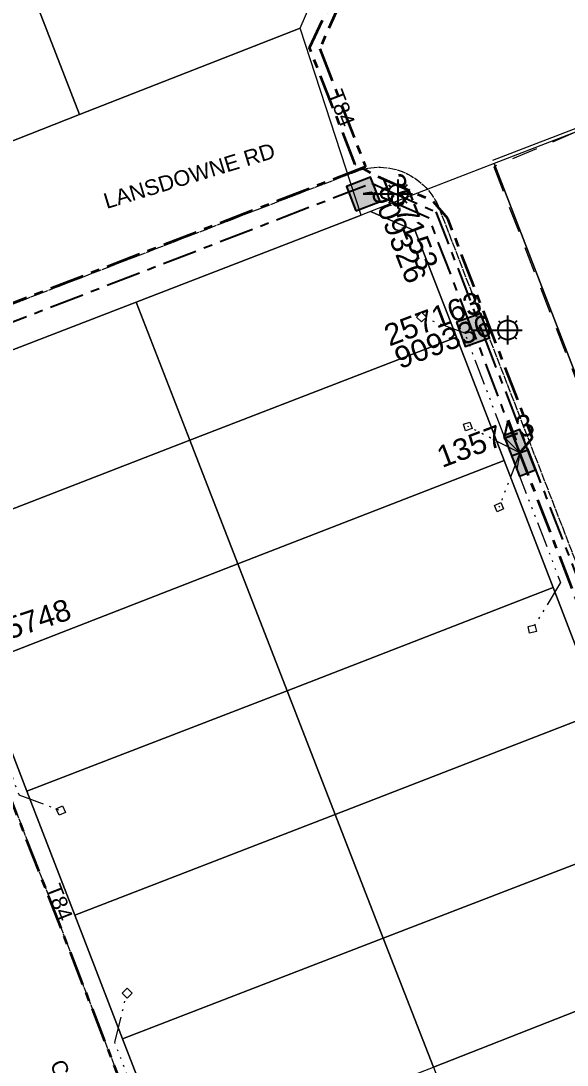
# Model space of a CAD drawing. Header units: metres. Extents: x 0 to 311505, y 0 to 6270811.
# Drawn here: x 310588.7 to 310651.8, y 6270375.8 to 6270496.5 of the extents above; entities that cross this region are included whole.
import ezdxf
from ezdxf import colors
from ezdxf.entities.mleader import LeaderData, LeaderLine
from ezdxf.enums import TextEntityAlignment as Align
from ezdxf.math import Vec2, Vec3

# ---------------------------------------------------------------- set-up
doc = ezdxf.new("R2010")
doc.units = ezdxf.units.M
for name, pattern in [('Cable Exist OH', [1, 1, 0]), ('Cable Exist UG', [7, 4, -1, 1, -1]), ('Dash', [5, 3, -2]), ('PHANTOMX2', [6.6, 3, -0.75, 0.2, -0.75, 0.2, -0.75, 0.2, -0.75])]:
    doc.linetypes.add(name, pattern=pattern)
doc.layers.get('0').update_dxf_attribs({"color": 6})
for name, color, linetype, lineweight in [('_User_HV_Exist', 1, 'Continuous', 35), ('_User_LV_Exist', 5, 'Continuous', 35), ('Cadastre Developer_SP_EXT', 98, 'Continuous', 15), ('Cadastre Land Parcels_SP_EXT', 118, 'Continuous', 15), ('Cadastre Roads_SP_EXT', 218, 'Continuous', 15), ('Cadastre Water_SP_EXT', 158, 'Continuous', 15), ('Mains_HV_EXT', 13, 'Continuous', 25), ('Mains_LV_EXT', 163, 'Continuous', 25), ('Mains_LV_SL_EXT', 135, 'Continuous', 25), ('Services_SP_EXT', 42, 'PHANTOMX2', 20)]:
    doc.layers.add(name, color=color, linetype=linetype, lineweight=lineweight)
doc.layers.add('Cadastre Roads_SP_NEW', color=214, linetype='Continuous', lineweight=15, transparency=0.65)
for name, color, linetype in [('Equip_SP_SL_EXT', 7, 'Continuous'), ('Notes', 7, 'Continuous'), ('SupportsUG_SP_LV_EXT', 7, 'Continuous'), ('SupportsUG_SP_LV_SL_EXT', 7, 'Continuous')]:
    doc.layers.add(name, color=color, linetype=linetype)
doc.styles.add('COLUMN_LABEL', font='arial.ttf', dxfattribs={"height": 2})
doc.styles.add('iecARIAL', font='arial.ttf', dxfattribs={"height": 2})
doc.styles.add('POLE_LABEL', font='arial.ttf', dxfattribs={"height": 2})
doc.styles.add('SL_LABEL', font='arial.ttf', dxfattribs={"height": 2})
doc.styles.get("Standard").update_dxf_attribs({"font": 'arial.ttf'})

# ---------------------------------------------------------------- blocks, each defined once
blk = doc.blocks.new('COLUMN_EXT')
blk.add_hatch(color=256).paths.add_polyline_path([(1.5, -1.5), (1.5, 1.5), (-1.5, 1.5), (-1.5, -1.5)])
blk.add_lwpolyline([(1.5, 1.5), (-1.5, 1.5), (-1.5, -1.5), (1.5, -1.5)], close=True)
at = {"flags": 9}
for tag, p in [('STREETNAME', (-1.81, 1.6)), ('LOCATION', (-1.81, 1.4)), ('SUBURB', (-1.81, 1.8)), ('LEGEND', (-1.81, 1.2)), ('NOTES', (-1.81, 2)), ('COLUMN_TYPE', (-1.81, 0.4)), ('OWNED_BY', (-1.81, 0.6)), ('USAGE', (-1.81, 1)), ('STATE', (-1.81, 0.8))]:
    blk.add_attdef(tag, text='', height=0.2, rotation=180, dxfattribs=at).set_placement(p, align=Align.MIDDLE_LEFT)
at = {"flags": 1}
blk.add_attdef('Z', (-1.81, 2.35), '', height=0.2, rotation=180, dxfattribs=at)
at = {"flags": 9}
for tag, style, p in [('STRUCTURE_PLANT_NUMBER', 'POLE_LABEL', (-1.81, -0.03)), ('STREET_CODE', 'COLUMN_LABEL', (-1.81, 0.2))]:
    blk.add_attdef(tag, text='', height=0.2, rotation=180, dxfattribs=dict(at, style=style)).set_placement(p, align=Align.MIDDLE_LEFT)
at = {"style": 'COLUMN_LABEL', "width": 0.9, "flags": 8}
blk.add_attdef('ASSET_NUM', text='', height=2, rotation=270, dxfattribs=at).set_placement((2, -4), align=Align.MIDDLE_LEFT)
blk = doc.blocks.new('PILLAR_EXT')
blk.add_hatch(color=256).paths.add_polyline_path([(-2.5, 1), (-2.5, -1), (2.5, -1), (2.5, 1)])
for p, q in [((-2.5, 0), (2.5, 0)), ((0, 1), (0, -1))]:
    blk.add_line(p, q)
at = {"ltscale": 10}
blk.add_line((2.5, 0), (-2.5, 0), dxfattribs=at)
blk.add_lwpolyline([(-2.5, -1), (-1.25, -1), (1.25, -1), (2.5, -1), (2.5, 1), (-2.5, 1)], close=True)
at = {"width": 0.9, "flags": 8}
blk.add_attdef('ASSET_NUM', text='', height=2, rotation=90, dxfattribs=at).set_placement((-2, 4), align=Align.MIDDLE_LEFT)
for tag, p, flags in [('OWNED_BY', (0, -0.2), 9), ('STATE', (0, -0.4), 9), ('SUPPORT_TYPE', (0, -0.6), 9), ('USAGE', (0, -0.8), 9), ('LEGEND', (0, -1), 9), ('LOCATION', (0, -1.2), 9), ('NOTES', (0, -1.4), 9), ('STREETNAME', (0, -1.8), 9), ('SUBURB', (0, -2), 1), ('PARENT', (0, -1.6), 9)]:
    blk.add_attdef(tag, p, '', height=0.2, dxfattribs=dict(flags=flags))
blk = doc.blocks.new('SL_LANTERN_EXT')
at = {"flags": 9}
for tag, p in [('LRATECODE', (-7.4, 0)), ('LOUTREACHVOCAB', (-7.2, 0)), ('LOUTREACH', (-7, 0)), ('LANTNUMBER', (-6.6, 0)), ('LNEW', (-6.4, 0)), ('LMASTVOCAB', (-6.2, 0)), ('LMAST', (-6, 0)), ('LLAMPVOCAB', (-5.8, 0)), ('LLAMP', (-5.6, 0)), ('LEXIST', (-5.4, 0)), ('LCHARGE3PERCENT', (-5.2, 0)), ('LCHARGE3', (-5, 0)), ('LCHARGE2PERCENT', (-4.8, 0)), ('LCHARGE2', (-4.6, 0)), ('LCHARGE1PERCENT', (-4.4, 0)), ('LCHARGE1', (-4.2, 0)), ('LCATEGORY', (-4, 0)), ('LBRACKETVOCAB', (-3.8, 0)), ('LBRACKET', (-3.6, 0)), ('LKINGHEIGHT', (-3.4, 0)), ('CREPLACE', (-3.2, 0)), ('CREMOVE', (-3, 0)), ('CNUMBER', (-2.8, 0)), ('CNEW', (-2.6, 0)), ('CEXIST', (-2.4, 0)), ('USAGE', (-2.2, 0)), ('STATE', (-2, 0)), ('OWNED_BY', (-1.8, 0)), ('ORIENTATION', (-1.6, 0)), ('OPERATING_VOLTAGE', (-1.4, 0)), ('NO_PHASES', (-1.2, 0)), ('LANTERN_TYPE', (-1, 0)), ('LANTERN_PURPOSE', (-0.8, 0)), ('CONTROL_TYPE', (-0.6, 0)), ('CONSTRUCTED_VOLTAGE', (-0.4, 0))]:
    blk.add_attdef(tag, text='', height=0.001, rotation=270, dxfattribs=at).set_placement(p, align=Align.MIDDLE_LEFT)
at = {"style": 'SL_LABEL', "flags": 9}
blk.add_attdef('STREET_CODE', text='', height=0.001, rotation=270, dxfattribs=at).set_placement((0, 0), align=Align.MIDDLE_LEFT)
at = {"flags": 1}
blk.add_attdef('Z', (0, 0), '', height=0.001, rotation=270, dxfattribs=at)
at = {"width": 0.9}
blk.add_attdef('LNUMBER', text='', height=1, dxfattribs=at).set_placement((7, -1), align=Align.MIDDLE_LEFT)
at = {"flags": 9}
for tag, p in [('LREMOVE', (0, -7.6)), ('LREPLACE', (0, -7.8)), ('LTYPE', (0, -8)), ('LTYPEVOCAB', (0, -8.2)), ('LEGEND', (0, -8.4)), ('SUBURB', (0, -8.6)), ('STREETNAME', (0, -8.8)), ('LOCATION', (0, -9)), ('NOTES', (0, -9.2)), ('MAINTAINED_BY', (0, -9.86))]:
    blk.add_attdef(tag, text='', height=0.001, dxfattribs=at).set_placement(p, align=Align.MIDDLE_LEFT)
blk.add_attdef('OPERATED_BY', (0, -9.61), '', height=0.001, dxfattribs=at)
at = {"transparency": 33554687}
blk.add_wipeout([(5.69, 0), (5.06, -1.06), (4, -1.69), (2.94, -1.06), (2.31, 0), (2.94, 1.06), (4, 1.69), (5.06, 1.06)], dxfattribs=at)
for p, q in [((4, 1.69), (4, 0)), ((0, 0), (4, 0)), ((2.94, 1.06), (3.2, 0.8)), ((5.06, 1.06), (4.8, 0.8)), ((2.94, -1.06), (3.2, -0.8)), ((4, 0), (5.69, 0)), ((4, 0), (4, -1.69)), ((5.06, -1.06), (4.8, -0.8))]:
    blk.add_line(p, q)
blk.add_circle((4, 0), 1.12)
blk = doc.blocks.new('CCP_EXT')
at = {"flags": 9}
for tag, p in [('STATE', (0, -1.8)), ('LEGEND', (0, -1.4)), ('LIFE_SUPPORT', (0, -1.6)), ('NOTES', (0, -2))]:
    blk.add_attdef(tag, text='', height=0.2, dxfattribs=at).set_placement(p, align=Align.MIDDLE_LEFT)
at = {"transparency": 33554687}
blk.add_wipeout([(0, 0.57), (0.57, 0), (0, -0.57), (-0.57, 0)], dxfattribs=at)
blk.add_lwpolyline([(-0.57, 0), (0, 0.57), (0.57, 0), (0, -0.57), (-0.57, 0)])
at = {"flags": 1}
blk.add_attdef('Z', (0, 0), '', height=0.2, dxfattribs=at)
at = {"flags": 9}
for tag, p in [('CCP_TYPE', (0, 0)), ('CONSTRUCTED_VOLTAGE', (0, -0.2)), ('OPERATING_VOLTAGE', (0, -0.6)), ('ORIENTATION', (0, -0.8)), ('OWNED_BY', (0, -1)), ('NO_PHASES', (0, -0.4)), ('USAGE', (0, -1.2))]:
    blk.add_attdef(tag, text='', height=0.2, dxfattribs=at).set_placement(p, align=Align.MIDDLE_LEFT)

msp = doc.modelspace()

# ---------------------------------------------------------------- linework, layer by layer
at = {"layer": 'Cadastre Land Parcels_SP_EXT', "linetype": 'Continuous'}
for points in [[(310595.46, 6270485.66), (310589, 6270502.39), (310583.79, 6270515.87), (310570.76, 6270510.76), (310582.43, 6270480.55), (310595.46, 6270485.66)], [(310620.93, 6270495.64), (310623.2, 6270500.86), (310618.19, 6270513.83), (310589, 6270502.39), (310595.46, 6270485.66), (310620.93, 6270495.64)], [(310762.32, 6270440.78), (310757.11, 6270443.19), (310731.41, 6270509.57), (310733.66, 6270514.86), (310643.38, 6270479.99), (310671.98, 6270405.97), (310762.32, 6270440.78)], [(310639, 6270459.92), (310634.25, 6270472.22), (310629.09, 6270474.46), (310628.01, 6270474.05), (310601.99, 6270463.99), (310608.19, 6270448.04), (310639, 6270459.92)], [(310608.19, 6270448.04), (310601.99, 6270463.99), (310575.73, 6270453.85), (310573.43, 6270448.73), (310578.19, 6270436.41), (310608.19, 6270448.04)], [(310644.5, 6270445.68), (310639, 6270459.92), (310608.19, 6270448.04), (310613.74, 6270433.74), (310644.5, 6270445.68)], [(310613.74, 6270433.74), (310608.19, 6270448.04), (310578.19, 6270436.41), (310583.73, 6270422.06), (310613.74, 6270433.74)], [(310650.17, 6270431.01), (310644.5, 6270445.68), (310613.74, 6270433.74), (310619.45, 6270419.05), (310650.17, 6270431.01)], [(310619.45, 6270419.05), (310613.74, 6270433.74), (310583.73, 6270422.06), (310589.37, 6270407.46), (310619.45, 6270419.05)], [(310655.7, 6270416.69), (310650.17, 6270431.01), (310619.45, 6270419.05), (310625, 6270404.75), (310655.7, 6270416.69)], [(310625, 6270404.75), (310619.45, 6270419.05), (310589.37, 6270407.46), (310594.9, 6270393.15), (310625, 6270404.75)], [(310661.25, 6270402.32), (310655.7, 6270416.69), (310625, 6270404.75), (310630.55, 6270390.46), (310661.25, 6270402.32)], [(310630.55, 6270390.46), (310625, 6270404.75), (310594.9, 6270393.15), (310600.42, 6270378.85), (310630.55, 6270390.46)], [(310666.94, 6270387.6), (310661.25, 6270402.32), (310630.55, 6270390.46), (310636.34, 6270375.55), (310666.94, 6270387.6)], [(310636.34, 6270375.55), (310630.55, 6270390.46), (310600.42, 6270378.85), (310606.19, 6270363.92), (310636.34, 6270375.55)], [(310672.5, 6270373.2), (310666.94, 6270387.6), (310636.34, 6270375.55), (310641.89, 6270361.26), (310672.5, 6270373.2)]]:
    msp.add_lwpolyline(points, close=True, dxfattribs=at)
at = {"layer": 'Cadastre Water_SP_EXT'}
msp.add_line((310643.2, 6270480.4), (310882.52, 6270572.3), dxfattribs=at)

# ---------------------------------------------------------------- block references
at = {"layer": 'SupportsUG_SP_LV_EXT'}
ref = msp.add_blockref('PILLAR_EXT', (310646.31, 6270446.57), dxfattribs=dict(at, rotation=111.1204618476158))
ref.add_attrib('ASSET_NUM', '135743', dxfattribs={"layer": '0', "height": 2.5, "rotation": 20.5695, "style": 'iecARIAL'}).set_placement((310647.81, 6270450.07), align=Align.MIDDLE_RIGHT)
ref = msp.add_blockref('PILLAR_EXT', (310581.75, 6270421.45), dxfattribs=dict(at, rotation=288.2091366409998))
ref.add_attrib('ASSET_NUM', '135748', dxfattribs={"layer": '0', "height": 2.5, "rotation": 18.2091, "style": 'iecARIAL'}).set_placement((310583.25, 6270424.95), align=Align.MIDDLE_LEFT)
at = {"layer": 'SupportsUG_SP_LV_SL_EXT'}
ref = msp.add_blockref('COLUMN_EXT', (310628.24, 6270476.48), dxfattribs=dict(at, rotation=201.3086416688839))
ref.add_attrib('ASSET_NUM', '909326', dxfattribs={"layer": '0', "height": 2.5, "rotation": 291.3086, "style": 'COLUMN_LABEL'}).set_placement((310630.24, 6270477.23), align=Align.MIDDLE_LEFT)
ref = msp.add_blockref('COLUMN_EXT', (310640.92, 6270460.76), dxfattribs=dict(at, rotation=109.8582765771501))
ref.add_attrib('ASSET_NUM', '909336', dxfattribs={"layer": '0', "height": 2.5, "rotation": 20.6979, "style": 'COLUMN_LABEL'}).set_placement((310642.92, 6270461.51), align=Align.MIDDLE_RIGHT)

# ---------------------------------------------------------------- texts
at = {"layer": 'Cadastre Roads_SP_EXT'}
for s, rotation, p in [('LANSDOWNE RD', 16.9174, (310598.58, 6270474.74)), ('CARROW ST', 293.5129, (310592, 6270375.94))]:
    msp.add_text(s, height=1.8, rotation=rotation, dxfattribs=at).set_placement(p)
at = {"layer": 'Mains_LV_EXT'}
for rotation, p in [(291.3738, (310624.1, 6270488.11)), (291.2136, (310591.51, 6270396.32))]:
    msp.add_text('T84', height=1.8, rotation=rotation, dxfattribs=at).set_placement(p)

# ---------------------------------------------------------------- next in the draw order: block references
at = {"layer": 'Equip_SP_SL_EXT'}
ref = msp.add_blockref('SL_LANTERN_EXT', (310628.24, 6270476.48), dxfattribs=at)
ref.add_attrib('ASSET_NUM', '257153', dxfattribs={"layer": '0', "height": 2.5, "rotation": 291.3086, "style": 'iecARIAL'}).set_placement((310629.74, 6270477.98), align=Align.BOTTOM_LEFT)
ref = msp.add_blockref('SL_LANTERN_EXT', (310640.92, 6270460.76), dxfattribs=at)
ref.add_attrib('ASSET_NUM', '257163', dxfattribs={"layer": '0', "height": 2.5, "rotation": 20.6979, "style": 'iecARIAL'}).set_placement((310642.42, 6270462.26), align=Align.BOTTOM_RIGHT)
at = {"layer": 'Services_SP_EXT'}
for p, rotation in [((310640.31, 6270449.62), 333.1204617851202), ((310643.92, 6270440.29), 69.12046187085274), ((310647.76, 6270426.2), 58.57943735607668), ((310593.29, 6270405.22), 159.0943993838051)]:
    msp.add_blockref('CCP_EXT', p, dxfattribs=dict(at, rotation=rotation))
msp.add_blockref('CCP_EXT', (310600.96, 6270384.12), dxfattribs=at)

# ---------------------------------------------------------------- next in the draw order: linework, layer by layer
at = {"layer": '_User_HV_Exist', "linetype": 'Cable Exist UG', "transparency": 33554674}
msp.add_lwpolyline([(310616.84, 6270525.91), (310626.52, 6270500.76), (310625.87, 6270499.29), (310625.87, 6270499.29), (310623.21, 6270493.27), (310628.51, 6270479.61), (310628.51, 6270479.61), (310517.69, 6270436.78), (310520.66, 6270429.23), (310520.63, 6270429.47), (310522.15, 6270428.12)], dxfattribs=at)
at = {"layer": '_User_LV_Exist', "linetype": 'Cable Exist UG', "flags": 128}
for points in [[(310668.89, 6270388.14), (310670.26, 6270390.14), (310670.26, 6270390.14), (310665.12, 6270403.43), (310664.46, 6270405.16), (310662.63, 6270404.33), (310662.63, 6270404.33), (310646.36, 6270446.46)], [(310591.86, 6270357.2), (310590.35, 6270361.28), (310592.08, 6270362.19), (310592.08, 6270362.19), (310592.72, 6270360.54), (310592.92, 6270359.95), (310592.92, 6270359.95), (310601.51, 6270364.13), (310603.61, 6270365.16), (310603.61, 6270365.16), (310598.58, 6270378.09), (310581.75, 6270421.45)]]:
    msp.add_lwpolyline(points, dxfattribs=at)
at = {"layer": 'Cadastre Developer_SP_EXT', "linetype": 'Dash'}
msp.add_lwpolyline([(310657.46, 6270485.59), (310643.31, 6270479.62), (310671.91, 6270405.61), (310682.09, 6270410.24), (310655.08, 6270480.48), (310657.46, 6270485.59)], close=True, dxfattribs=at)
at = {"layer": 'Cadastre Roads_SP_EXT', "linetype": 'Continuous'}
for points in [[(310601.99, 6270463.99), (310628.01, 6270474.05), (310620.93, 6270495.64), (310595.46, 6270485.66), (310582.43, 6270480.55), (310569.4, 6270475.44), (310575.73, 6270453.85), (310601.99, 6270463.99)], [(310627.18, 6270309.57), (310617.24, 6270335.31), (310611.71, 6270349.62), (310606.19, 6270363.92), (310600.42, 6270378.85), (310594.9, 6270393.15), (310589.37, 6270407.46), (310583.73, 6270422.06), (310578.19, 6270436.41), (310573.43, 6270448.73), (310556.82, 6270442.31), (310561.23, 6270430.89), (310567.06, 6270415.81), (310572.85, 6270400.81), (310578.62, 6270385.89), (310584.27, 6270371.25), (310590.05, 6270356.28), (310595.63, 6270341.85), (310601.21, 6270327.4), (310610.57, 6270303.16), (310627.18, 6270309.57)]]:
    msp.add_lwpolyline(points, close=True, dxfattribs=at)
at = {"layer": 'Mains_HV_EXT', "linetype": 'Cable Exist UG'}
msp.add_lwpolyline([(310616.84, 6270525.91), (310626.52, 6270500.76), (310625.87, 6270499.29), (310625.87, 6270499.29), (310623.21, 6270493.27), (310628.51, 6270479.61), (310628.51, 6270479.61), (310517.69, 6270436.78), (310520.66, 6270429.23), (310520.63, 6270429.47), (310522.15, 6270428.12)], dxfattribs=at)
at = {"layer": 'Mains_LV_SL_EXT', "color": 4, "linetype": 'Cable Exist UG'}
msp.add_lwpolyline([(310646.31, 6270446.57), (310640.92, 6270460.76)], dxfattribs=at)
at = {"layer": 'Services_SP_EXT'}
for points in [[(310646.31, 6270446.57), (310640.31, 6270449.62)], [(310646.31, 6270446.57), (310643.92, 6270440.29)], [(310646.31, 6270446.57), (310645.97, 6270444.68), (310645.97, 6270444.68), (310651.04, 6270431.57), (310647.76, 6270426.2)], [(310581.75, 6270421.45), (310583.97, 6270418.7), (310583.97, 6270418.7), (310588.46, 6270407.06), (310593.29, 6270405.22)], [(310604.31, 6270363.27), (310604.34, 6270365.97), (310604.34, 6270365.97), (310599.52, 6270378.45), (310600.86, 6270383.81)]]:
    msp.add_lwpolyline(points, dxfattribs=at)

# ---------------------------------------------------------------- next in the draw order: block references
msp.add_blockref('CCP_EXT', (310634.97, 6270462.26), dxfattribs=at)

# ---------------------------------------------------------------- next in the draw order: linework, layer by layer
at = {"layer": '_User_LV_Exist', "linetype": 'Cable Exist UG', "flags": 128}
msp.add_lwpolyline([(310646.31, 6270446.57), (310647.79, 6270448.3), (310647.79, 6270448.3), (310637.99, 6270473.66), (310636.28, 6270475.67), (310636.28, 6270475.67), (310629.97, 6270478.46), (310627.31, 6270479.9), (310622.04, 6270493.37), (310622.04, 6270493.37), (310624.63, 6270498.95), (310624.93, 6270499.68), (310624.93, 6270499.68), (310627.62, 6270500.76), (310622.05, 6270515.17), (310621.4, 6270516.39), (310621.4, 6270516.39), (310617.12, 6270527.34), (310614.79, 6270527.81)], dxfattribs=at)
at = {"layer": 'Cadastre Roads_SP_EXT', "linetype": 'Continuous'}
msp.add_lwpolyline([(310698.69, 6270336.8), (310671.98, 6270405.97), (310643.38, 6270479.99), (310632.82, 6270475.91), (310629.09, 6270474.46), (310634.25, 6270472.22), (310639, 6270459.92), (310644.5, 6270445.68), (310650.17, 6270431.01), (310655.7, 6270416.69), (310661.25, 6270402.32), (310666.94, 6270387.6), (310672.5, 6270373.2), (310678.09, 6270358.71), (310688, 6270333.06), (310698.69, 6270336.8)], close=True, dxfattribs=at)
at = {"layer": 'Mains_HV_EXT', "linetype": 'Cable Exist UG'}
msp.add_lwpolyline([(310522.15, 6270428.12), (310522.52, 6270429.96), (310520.29, 6270435.64), (310520.29, 6270435.64), (310629.23, 6270477.75), (310630.8, 6270477), (310630.8, 6270477), (310636.63, 6270474.42), (310641.8, 6270461.03), (310642.13, 6270460.17), (310642.13, 6270460.17), (310647.29, 6270446.82), (310664.19, 6270403.07), (310675.35, 6270374.17)], dxfattribs=at)
at = {"layer": 'Mains_LV_SL_EXT', "color": 4, "linetype": 'Cable Exist UG'}
msp.add_lwpolyline([(310640.87, 6270460.67), (310635.84, 6270473.68), (310629.16, 6270476.64), (310628.24, 6270476.48)], dxfattribs=at)
at = {"layer": 'Services_SP_EXT'}
msp.add_lwpolyline([(310646.31, 6270446.57), (310644.59, 6270448.29), (310644.59, 6270448.29), (310639.99, 6270460.4), (310634.97, 6270462.26)], dxfattribs=at)

# ---------------------------------------------------------------- next in the draw order: leaders
at = {"layer": 'Notes'}
ml = msp.add_multileader_mtext('Standard', dxfattribs=at)
ml.set_content('Constructed under  \\PURS15861', color=256)
ml.set_leader_properties()
ml.build(insert=Vec2(0, 0))
ml.multileader.update_dxf_attribs({"leader_type": 2, "has_text_frame": 1, "text_left_attachment_type": 2, "text_right_attachment_type": 2, "dogleg_length": 0.01})
ctx = ml.context
ctx.base_point, ctx.char_height, ctx.plane_origin, ctx.plane_x_axis, ctx.plane_y_axis = Vec3(310975.19, 6270395.78), 1.8, Vec3(312213.89, 6270750.77), Vec3(0.932874, 0.360203), Vec3(-0.360203, 0.932874)
ctx.left_attachment, ctx.right_attachment, ctx.text_align_type = 2, 2, 1
notes = []
notes.append((ctx, [(0, (0, 0, 0), (0, 0), (1, 0), 1, [])]))
ctx.mtext.insert, ctx.mtext.text_direction, ctx.mtext.rotation, ctx.mtext.width, ctx.mtext.alignment, ctx.mtext.flow_direction = Vec3(310985.78, 6270402.49), Vec3(0.932874, 0.360203), 0.368486, 20.9235, 2, 5
ctx.mtext.has_bg_fill, ctx.mtext.bg_color, ctx.mtext.bg_scale_factor, ctx.mtext.bg_transparency, ctx.mtext.use_window_bg_color = 1, -1073741824, 2, 0, 1
for ctx, leaders in notes:
    for number, flags, end, landing, length, lines in leaders:
        leader = LeaderData()
        leader.index, (leader.has_last_leader_line, leader.has_dogleg_vector, leader.attachment_direction) = number, flags
        leader.last_leader_point, leader.dogleg_vector, leader.dogleg_length = Vec3(end), Vec3(landing), length
        for number, points, colour, breaks in lines:
            line = LeaderLine()
            line.index, line.vertices, line.color, line.breaks = number, Vec3.list(points), colors.encode_raw_color(colour), breaks
            leader.lines.append(line)
        ctx.leaders.append(leader)

# ---------------------------------------------------------------- next in the draw order: linework, layer by layer
at = {"layer": 'Cadastre Roads_SP_NEW', "linetype": 'Cable Exist OH', "flags": 128}
msp.add_lwpolyline([(310572.16, 6270446.49), (310566.28, 6270444.22), (310565.2, 6270447.02, -0.414209), (310569.49, 6270456.72), (310627.33, 6270479.06, -0.414214), (310637.03, 6270474.77), (310691.14, 6270334.69, -0.414214), (310686.84, 6270324.99), (310629.01, 6270302.65, -0.414214), (310619.31, 6270306.94), (310625.19, 6270309.21), (310572.16, 6270446.49)], format="xyb", dxfattribs=at)

doc.saveas('drawing.dxf')
